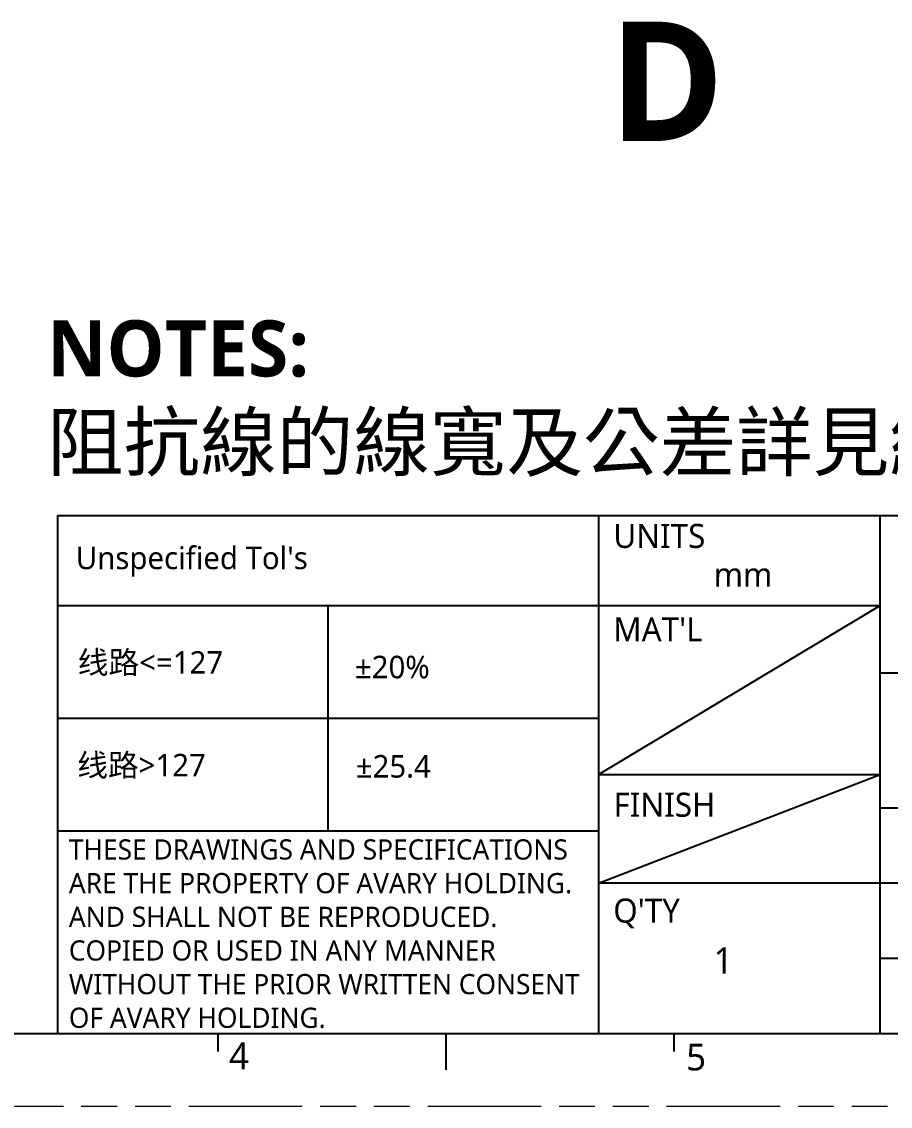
# Model space of a CAD drawing. Extents: x 176 to 489, y 37 to 258.
# Drawn here: x 302 to 374.8, y 36.7 to 127.6 of the extents above; entities that cross this region are included whole.
import ezdxf

# ---------------------------------------------------------------- set-up
doc = ezdxf.new("R2010")
doc.units = 0
doc.linetypes.add('PHANTOM', pattern=[29.5, 9.5, -1.5, 3, -1.5, 3, -1.5, 9.5])
doc.layers.get('0').update_dxf_attribs({"color": 10})
doc.layers.add('0PAPERF', color=2, linetype='PHANTOM', lineweight=5, plot=False)
doc.layers.add('DIM', color=3, linetype='Continuous', lineweight=5)
doc.layers.add('備註', color=1, linetype='Continuous', lineweight=5)
doc.layers.add('g_area', color=1, linetype='Continuous')
doc.layers.add('鵬鼎', color=5, linetype='Continuous')
doc.styles.get("Standard").update_dxf_attribs({"font": 'txt.shx'})

msp = doc.modelspace()

# ---------------------------------------------------------------- linework, layer by layer
at = {"color": 0}
for p, q in [((305.049, 86.218), (479.531, 86.218)), ((305.049, 86.218), (305.049, 42.833)), ((350.32, 86.218), (350.32, 42.833)), ((373.899, 42.833), (373.899, 86.218)), ((305.049, 78.673), (373.899, 78.673)), ((327.684, 59.81), (327.684, 78.673)), ((350.32, 64.525), (373.899, 78.673)), ((479.531, 73.014), (373.899, 73.014)), ((305.049, 69.241), (350.32, 69.241)), ((350.32, 64.525), (373.899, 64.525)), ((350.32, 55.408), (373.899, 64.525)), ((479.531, 61.696), (373.899, 61.696)), ((305.049, 59.81), (350.32, 59.81)), ((420.113, 55.408), (350.32, 55.408)), ((373.899, 49.12), (420.113, 49.12))]:
    msp.add_line(p, q, dxfattribs=at)
for p, q in [((184.812, 42.832), (479.594, 42.832)), ((318.456, 42.832), (318.456, 41.305)), ((337.548, 42.832), (337.548, 39.777)), ((356.641, 42.832), (356.641, 41.305))]:
    msp.add_line(p, q)
msp.add_lwpolyline([(373.899, 86.218), (479.531, 86.218), (479.531, 73.014), (373.899, 73.014)], close=True, dxfattribs=at)
at = {"layer": '0PAPERF'}
msp.add_line((176.028, 36.723), (489.218, 36.723), dxfattribs=at)

# ---------------------------------------------------------------- texts
at = {"color": 0, "char_height": 2.01477, "attachment_point": 1}
for s, insert, width in [('{\\fMicrosoft JhengHei|b0|i0|c136|p0;UNITS}', (351.567, 85.513), 9.37153), ('{\\fMicrosoft JhengHei|b0|i0|c136|p0;mm}', (359.973, 82.273), 9.37153), ("{\\fMicrosoft JhengHei|b0|i0|c136|p0;MAT'L}", (351.558, 77.676), 9.37153), ('{\\fMicrosoft JhengHei|b0|i0|c136|p0;FINISH}', (351.581, 62.994), 9.37153), ("{\\fMicrosoft JhengHei|b0|i0|c136|p0;Q'TY}", (351.56, 54.124), 6.9085)]:
    msp.add_mtext(s, dxfattribs=dict(at, insert=insert, width=width))
at = {"color": 3, "insert": (305.988, 59.083), "char_height": 1.691625, "width": 43.62797, "attachment_point": 1}
msp.add_mtext('{\\fMicrosoft JhengHei|b0|i0|c136|p0;THESE DRAWINGS AND SPECIFICATIONS ARE THE PROPERTY OF AVARY HOLDING. AND SHALL NOT BE REPRODUCED. COPIED OR USED IN ANY MANNER WITHOUT THE PRIOR WRITTEN CONSENT OF AVARY HOLDING.}', dxfattribs=at)
at = {"layer": '0PAPERF', "linetype": 'Continuous', "insert": (304.165, 102.559), "char_height": 4.69896, "width": 128.48085, "attachment_point": 1}
msp.add_mtext('{\\fMicrosoft JhengHei|b1|i0|c136|p18;NOTES:}\\P{\\fMicrosoft JhengHei|b0|i0|c136|p18;阻抗線的線寬及公差詳見線路阻抗圖}', dxfattribs=at)
at = {"layer": 'DIM', "char_height": 2.24088, "width": 1.36432, "attachment_point": 1}
for s, insert in [('{\\fMicrosoft JhengHei|b0|i0|c136|p0;\\C0;4}', (319.396, 42.071)), ('{\\fMicrosoft JhengHei|b0|i0|c136|p0;\\C0;5}', (357.663, 41.971))]:
    msp.add_mtext(s, dxfattribs=dict(at, insert=insert))
at = {"layer": 'g_area', "linetype": 'Continuous', "insert": (351.215, 127.579), "char_height": 10, "attachment_point": 1}
msp.add_mtext('{\\fMicrosoft JhengHei|b1|i0|c136|p18;D}', dxfattribs=at)
at = {"layer": '備註', "color": 2, "lineweight": 0, "ltscale": 2, "insert": (306.565, 83.604), "char_height": 1.88626, "attachment_point": 1}
msp.add_mtext("{\\fMicrosoft JhengHei|b0|i0|c136|p0;\\C0;Unspecified Tol's }", dxfattribs=at)
at = {"layer": '備註', "color": 2, "lineweight": 0, "ltscale": 2, "char_height": 1.88626, "attachment_point": 1, "bg_fill": 2}
for s, insert in [('{\\fMicrosoft JhengHei|b0|i0|c136|p0;\\C0;线路<=127}', (306.729, 74.85)), ('{\\fMicrosoft JhengHei|b0|i0|c136|p0;\\C0;%%P20%}', (329.939, 74.463)), ('{\\fMicrosoft JhengHei|b0|i0|c136|p2;\\C0;线路>127}', (306.685, 66.246)), ('{\\fMicrosoft JhengHei|b0|i0|c136|p0;\\C0;%%P25.4}', (330.009, 66.146))]:
    msp.add_mtext(s, dxfattribs=dict(at, insert=insert))
at = {"layer": '鵬鼎', "color": 0, "insert": (359.961, 50.047), "char_height": 2.20436, "width": 2.18248, "attachment_point": 1}
msp.add_mtext('{\\fMicrosoft JhengHei|b0|i0|c136|p0;1}', dxfattribs=at)

doc.saveas('drawing.dxf')
